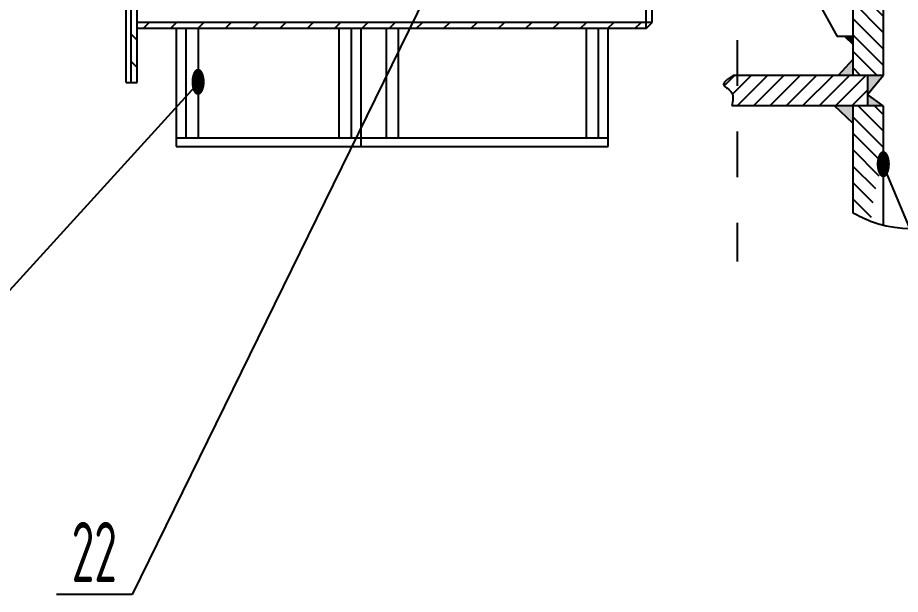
# Model space of a CAD drawing. Header units: millimetres. Extents: x 0 to 6300, y 0 to 4455.
# Drawn here: x 1417 to 2142, y 2111 to 2585 of the extents above; entities that cross this region are included whole.
import ezdxf
from ezdxf.enums import TextEntityAlignment as Align

# ---------------------------------------------------------------- set-up
doc = ezdxf.new("R2010")
doc.units = ezdxf.units.MM
doc.header["$LTSCALE"] = 150
doc.linetypes.add('K', pattern=[2.5, 1.25, -0.25, 0.25, -0.25, 0.25, -0.25])
for name, color, linetype in [('01', 7, 'Continuous'), ('02', 1, 'Continuous'), ('07', 6, 'K'), ('11', 3, 'Continuous')]:
    doc.layers.add(name, color=color, linetype=linetype)
doc.styles.get("Standard").update_dxf_attribs({"font": 'isocp', "width": 0.707, "bigfont": 'intecad.shx'})
pattern_1 = [(135, (9231.092, 1154.34), (6.735192, 6.735192), [])]

msp = doc.modelspace()

# ---------------------------------------------------------------- hatches: boundary and pattern name
at = {"layer": '01'}
msp.add_hatch(color=256, dxfattribs=at).paths.add_polyline_path([(2096.99, 2569.2), (2103.49, 2569.2), (2103.49, 2562.72)])
h = msp.add_hatch(color=256, dxfattribs=at)
h.paths.add_polyline_path([(2115.49, 2521.48), (2115.49, 2537.2), (2128.49, 2537.2)])
h.paths.add_polyline_path([(2091.43, 2537.2), (2103.49, 2550.32), (2103.49, 2537.2)])
h = msp.add_hatch(color=256, dxfattribs=at)
h.paths.add_polyline_path([(2115.49, 2521.48), (2128.49, 2512.2), (2115.49, 2512.2)])
h.paths.add_polyline_path([(2088.46, 2512.2), (2103.49, 2512.2), (2103.49, 2498)])
at = {"layer": '02'}
h = msp.add_hatch(dxfattribs=at)
h.set_pattern_fill('LINE', color=256, scale=3, angle=45, style=0)
h.set_pattern_definition(pattern_1)
h.paths.add_polyline_path([(2363.49, 2537.2), (2388.49, 2537.2), (2388.49, 2721.2), (2375.05, 2721.2), (2363.49, 2709.6)])
h.paths.add_polyline_path([(2128.49, 2709.6), (2116.93, 2721.2), (2103.49, 2721.2), (2103.49, 2537.2), (2128.49, 2537.2)])
h = msp.add_hatch(dxfattribs=at)
h.set_pattern_fill('LINE', color=256, scale=5, angle=45, style=0)
h.set_pattern_definition([(45, (-7916.153, 9.072), (-11.22532, 11.22532), [])])
h.paths.add_polyline_path([(1681.59, 2575.7), (1933.59, 2575.7), (1933.59, 2580.7), (1515.59, 2580.7), (1515.59, 2575.7), (1555.59, 2575.7)])
h = msp.add_hatch(dxfattribs=at)
h.set_pattern_fill('LINE', color=256, scale=3, angle=135, style=0)
h.set_pattern_definition([(45, (9231.092, 1154.34), (6.735192, -6.735192), [])])
edge = h.paths.add_edge_path()
edge.add_line((2376.49, 2537.2), (2376.49, 2512.2))
edge.add_line((2376.49, 2512.2), (2576.33, 2512.2))
edge.add_spline(control_points=[(2576.33, 2512.2), (2575.54, 2516.07), (2574.36, 2521.85), (2579.35, 2526.2), (2585.84, 2530.17), (2579.87, 2534.14), (2575.27, 2537.2)], knot_values=[0, 0, 0, 0, 26.560621, 39.665156, 48.141949, 76.442151, 76.442151, 76.442151, 76.442151], degree=3, periodic=0)
edge.add_line((2575.27, 2537.2), (2376.49, 2537.2))
edge = h.paths.add_edge_path()
edge.add_spline(control_points=[(2005.11, 2537.2), (2000.51, 2534.14), (1994.54, 2530.17), (2001.03, 2526.2), (2006.02, 2521.85), (2004.84, 2516.07), (2004.05, 2512.2)], knot_values=[0, 0, 0, 0, 28.300202, 36.776995, 49.88153, 76.442151, 76.442151, 76.442151, 76.442151], degree=3, periodic=0)
edge.add_line((2004.05, 2512.2), (2115.49, 2512.2))
edge.add_line((2115.49, 2512.2), (2115.49, 2537.2))
edge.add_line((2115.49, 2537.2), (2005.11, 2537.2))
h = msp.add_hatch(dxfattribs=at)
h.set_pattern_fill('LINE', color=256, scale=3, angle=45, style=0)
h.set_pattern_definition(pattern_1)
edge = h.paths.add_edge_path()
edge.add_spline(control_points=[(2504.49, 2423.31), (2508.5, 2424.46), (2515.06, 2426.33), (2513.74, 2411.28), (2522.84, 2418.84), (2529.49, 2424.37)], knot_values=[0, 0, 0, 0, 23.35272, 38.148315, 78.4984, 78.4984, 78.4984, 78.4984], degree=3, periodic=0)
edge.add_line((2529.49, 2424.37), (2529.49, 2512.2))
edge.add_line((2529.49, 2512.2), (2504.49, 2512.2))
edge.add_line((2504.49, 2512.2), (2504.49, 2423.31))
edge = h.paths.add_edge_path()
edge.add_line((2128.49, 2512.2), (2103.49, 2512.2))
edge.add_line((2103.49, 2512.2), (2103.49, 2424.37))
edge.add_spline(control_points=[(2103.49, 2424.37), (2109.8, 2419.28), (2118.42, 2412.33), (2119.95, 2436.93), (2123.6, 2451.95), (2128.49, 2462.87)], knot_values=[0, 0, 0, 0, 16.140034, 22.058272, 62.367085, 62.367085, 62.367085, 62.367085], degree=3, periodic=0)
edge.add_line((2128.49, 2462.87), (2128.49, 2512.2))

# ---------------------------------------------------------------- linework, layer by layer
for p, q in [((1720.09, 2575.7), (1720.09, 2485.9)), ((1730.09, 2575.7), (1730.09, 2485.9)), ((1884.59, 2485.9), (1884.59, 2575.7)), ((1894.59, 2485.9), (1894.59, 2575.7))]:
    msp.add_line(p, q)
at = {"layer": '01'}
for p, q in [((1506.59, 2531.2), (1506.59, 3496.2)), ((1510.59, 2531.2), (1510.59, 3496.2)), ((1515.59, 2531.2), (1515.59, 3496.2)), ((1933.59, 2575.7), (1933.59, 2896.2)), ((1938.59, 2580.7), (1938.59, 2896.2)), ((2103.49, 2721.2), (2103.49, 2537.2)), ((2128.49, 2721.2), (2128.49, 2537.2)), ((2014.49, 2708.2), (2090.49, 2569.2)), ((1902.59, 2478.83), (1902.59, 2575.7)), ((1933.59, 2575.7), (1938.59, 2580.7)), ((2103.49, 2569.2), (2090.49, 2569.2)), ((2096.99, 2569.2), (2103.49, 2562.72)), ((2103.49, 2550.32), (2091.43, 2537.2)), ((1506.59, 2531.2), (1515.59, 2531.2)), ((2128.49, 2537.2), (2005.11, 2537.2)), ((2115.49, 2537.2), (2115.49, 2512.2)), ((2115.49, 2521.48), (2128.49, 2537.2)), ((2128.49, 2512.2), (2115.49, 2521.48)), ((2128.49, 2512.2), (2004.05, 2512.2)), ((2103.49, 2498), (2088.46, 2512.2)), ((2103.49, 2512.2), (2103.49, 2424.37)), ((2128.49, 2512.2), (2128.49, 2414.2)), ((1547.59, 2485.9), (1699.59, 2485.9)), ((1699.59, 2485.9), (1902.59, 2485.9)), ((1547.59, 2478.83), (1699.59, 2478.83)), ((1699.59, 2478.83), (1902.59, 2478.83))]:
    msp.add_line(p, q, dxfattribs=at)
at = {"layer": '01', "color": 7, "linetype": 'Continuous'}
for p, q in [((1938.59, 2580.7), (1515.59, 2580.7)), ((1555.59, 2575.7), (1515.59, 2575.7)), ((1547.59, 2575.7), (1547.59, 2478.83)), ((1681.59, 2575.7), (1555.59, 2575.7)), ((1555.59, 2575.7), (1555.59, 2485.9)), ((1565.59, 2575.7), (1565.59, 2485.9)), ((1681.59, 2485.9), (1681.59, 2575.7)), ((1933.59, 2575.7), (1681.59, 2575.7)), ((1691.59, 2485.9), (1691.59, 2575.7)), ((1699.59, 2478.83), (1699.59, 2575.7))]:
    msp.add_line(p, q, dxfattribs=at)
at = {"layer": '02'}
for p, q in [((1787.92, 2674.79), (1511.35, 2111.01)), ((1515.59, 2565.97), (1510.59, 2570.97)), ((1515.59, 2543.52), (1510.59, 2548.52)), ((1565.59, 2530.8), (1183.61, 2111.01)), ((2128.49, 2463.2), (2275.27, 2111.01)), ((1511.35, 2111.01), (1449.35, 2111.01))]:
    msp.add_line(p, q, dxfattribs=at)
for points in [[(2005.11, 2537.2), (1997.69, 2528.65), (2000.34, 2526.53), (2004.05, 2522.83), (2004.05, 2512.2)], [(2103.49, 2424.37), (2118.09, 2417.49), (2228.38, 2423.31), (2504.49, 2423.31)]]:
    msp.add_spline(points, degree=3, dxfattribs=at)
at = {"layer": '07'}
msp.add_line((2008.49, 2791.2), (2008.49, 2384.44), dxfattribs=at)

# ---------------------------------------------------------------- texts
at = {"layer": '02', "width": 0.605172}
for p, p2 in [((1559.59, 2520.8), (1571.59, 2520.8)), ((2122.49, 2453.2), (2134.49, 2453.2))]:
    msp.add_text('\\M+5A1F1', height=20, dxfattribs=at).set_placement(p, p2, align=Align.FIT)
at = {"layer": '11', "width": 0.573679}
msp.add_text('22', height=49.497, dxfattribs=at).set_placement((1461.75, 2121.01), (1498.95, 2121.01), align=Align.FIT)

doc.saveas('drawing.dxf')
